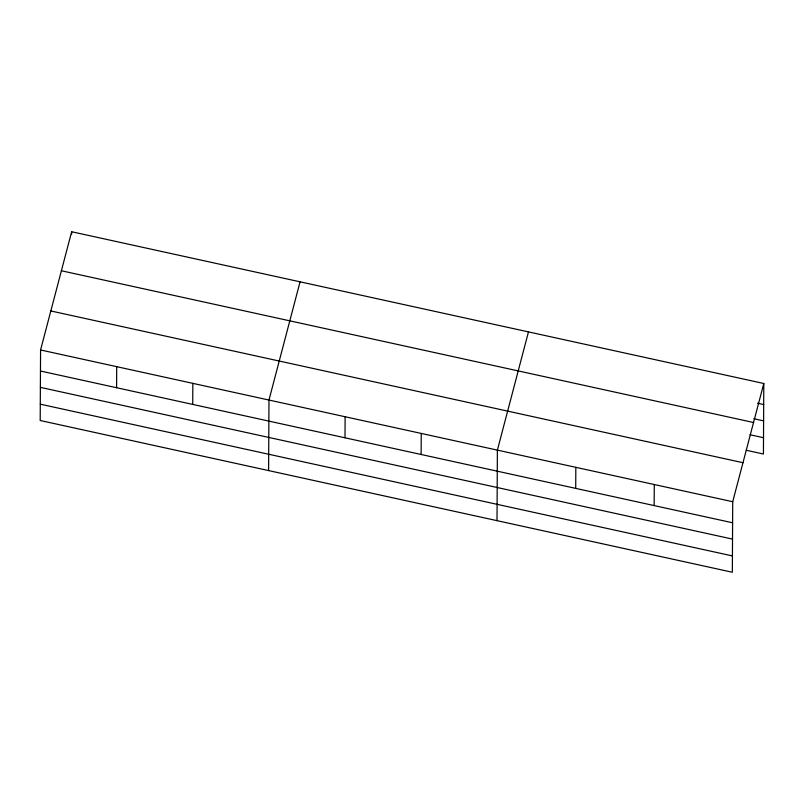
<?xml version="1.0" encoding="UTF-8"?>
<svg xmlns="http://www.w3.org/2000/svg" width="804" height="804" viewBox="0 0 804 804"><rect width="100%" height="100%" fill="white"/><g stroke="black" fill="none" stroke-linecap="round" stroke-linejoin="round"><path stroke-width="1.21" d="M40.572 349.971L40.2 420.502L732.343 572.257L732.715 501.726L763.8 383.498L71.656 231.743L40.572 349.971L732.715 501.726M71.646 234.225L71.656 231.743M116.59 387.719L116.701 366.664M192.729 404.412L192.839 383.357M268.606 470.581L268.978 400.05L300.063 281.822M345.006 437.798L345.117 416.743M421.135 454.491L421.246 433.436M497.013 520.66L497.385 450.129L528.469 331.901M575.714 488.38L575.825 467.325M654.165 505.585L654.275 484.521M763.8 383.498L763.428 454.029L746.273 450.27M757.559 403.216L763.689 404.553M753.8 418.733L763.609 420.884M61.395 270.757L753.539 422.512M750.031 434.743L763.519 437.708M50.823 310.957L742.976 462.712M40.461 371.026L732.605 522.781M40.371 387.357L732.514 539.102M40.29 404.171L732.434 555.926"/></g></svg>
